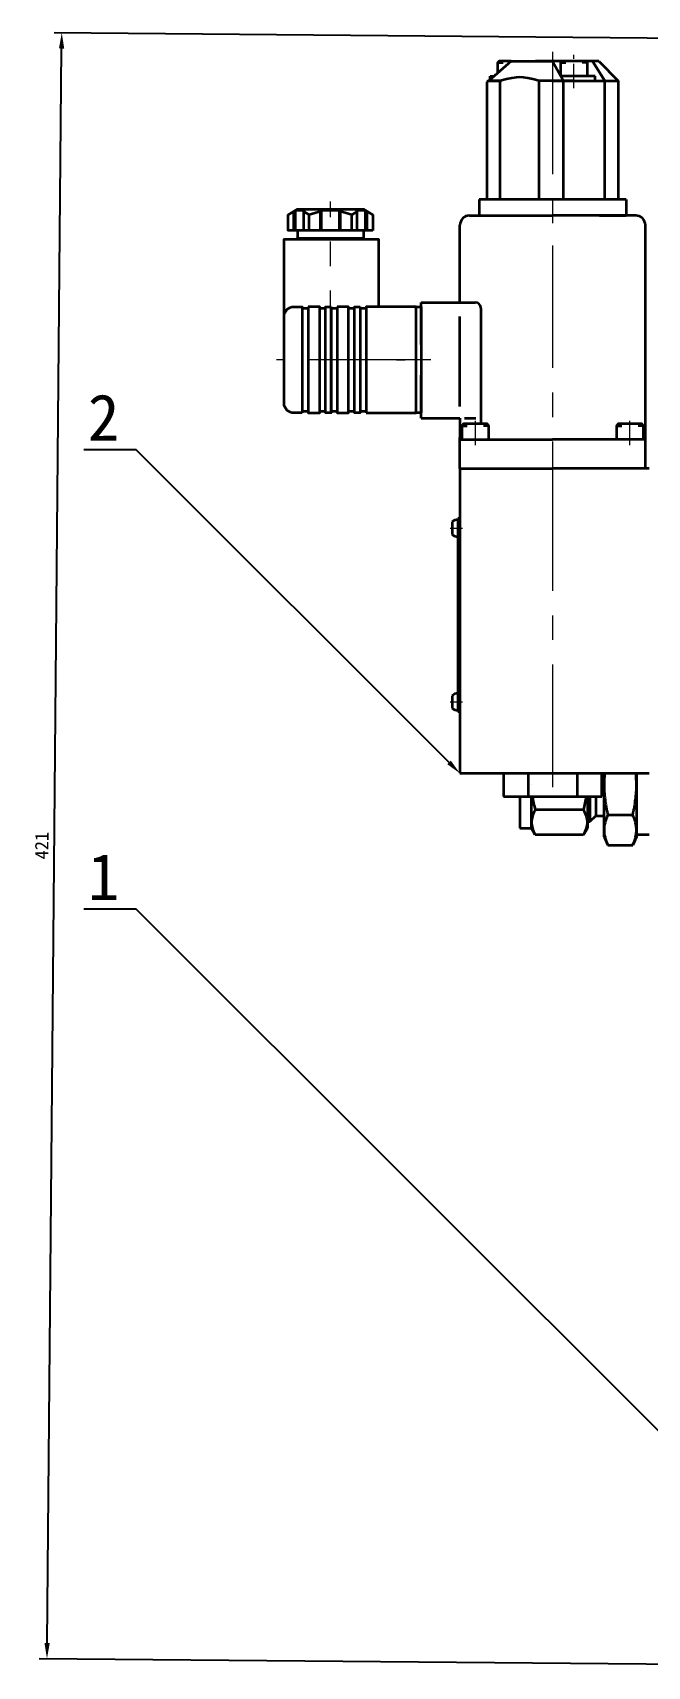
# Model space of a CAD drawing. Header units: millimetres. Extents: x 747 to 1827, y 470 to 2062.
# Drawn here: x 747.5 to 906.6, y 1343.7 to 1766.9 of the extents above; entities that cross this region are included whole.
import ezdxf
from ezdxf import colors
from ezdxf.entities.mleader import LeaderData, LeaderLine
from ezdxf.math import Vec2, Vec3

# ---------------------------------------------------------------- set-up
doc = ezdxf.new("R2010")
doc.units = ezdxf.units.MM
doc.header["$PDSIZE"] = -1
doc.linetypes.add('CENTER', pattern=[10.16, 6.35, -1.27, 1.27, -1.27])
doc.layers.get('0').update_dxf_attribs({"lineweight": 35})
doc.layers.get('Defpoints').update_dxf_attribs({"lineweight": 35})
doc.layers.add('CENTER', color=1, linetype='CENTER', lineweight=18)
doc.layers.add('标注层', color=4, linetype='Continuous', lineweight=18)
doc.dimstyles.new('ISO-25', dxfattribs={"dimtxt": 2.5, "dimasz": 2.5, "dimexe": 1.25, "dimexo": 0.625, "dimtad": 1, "dimtxsty": 'Standard', "dimcen": 2.5, "dimadec": 0, "dimazin": 0, "dimtfac": 1, "dimtmove": 0, "dimatfit": 3, "dimfxl": 1, "dimarcsym": 0})

# ---------------------------------------------------------------- blocks, each defined once
blk = doc.blocks.new('*D134')
at = {"layer": 'Defpoints', "color": 0, "lineweight": 35, "transparency": 16777216}
for p in [(755, 1766.88), (970.97, 1764.92), (967.14, 1343.7)]:
    blk.add_point(p, dxfattribs=at)
at = {"layer": '标注层', "color": 0, "lineweight": -2, "transparency": 16777216}
for p, q in [((970.97, 1764.92), (753, 1766.89)), ((751.21, 1349.74), (754.96, 1762.8)), ((967.14, 1343.7), (749.18, 1345.68))]:
    blk.add_line(p, q, dxfattribs=at)
at = {"layer": '标注层', "color": 0, "lineweight": 35, "transparency": 16777216}
for points in [[(754.28, 1762.8), (755.64, 1762.79), (755, 1766.88)], [(750.53, 1349.74), (751.89, 1349.73), (751.18, 1345.66)]]:
    blk.add_solid(points, dxfattribs=at)
at = {"layer": '标注层', "color": 0, "lineweight": 18, "transparency": 16777216, "insert": (749.81, 1556.3), "char_height": 3.5, "attachment_point": 5, "rotation": 89.4798}
blk.add_mtext('421', dxfattribs=at)

msp = doc.modelspace()

# ---------------------------------------------------------------- linework, layer by layer
for p, q in [((871.366, 1759.534), (865.566, 1754.434)), ((867.866, 1759.179), (869.266, 1759.179)), ((871.366, 1759.534), (882.066, 1759.534)), ((887.93, 1759.534), (877.666, 1759.534)), ((882.066, 1759.534), (884.833, 1754.434)), ((884.077, 1759.179), (885.477, 1759.179)), ((893.984, 1759.534), (887.93, 1759.534)), ((891.077, 1759.179), (889.677, 1759.179)), ((892.354, 1759.534), (895.586, 1754.434)), ((893.984, 1759.534), (899.066, 1754.434)), ((865.066, 1753.934), (865.066, 1723.675)), ((868.44, 1754.434), (865.566, 1754.434)), ((865.616, 1754.434), (868.866, 1754.434)), ((865.866, 1755.634), (866.93, 1755.634)), ((865.866, 1754.698), (865.866, 1755.634)), ((868.44, 1723.675), (868.44, 1754.434)), ((878.616, 1723.675), (878.616, 1754.434)), ((882.066, 1754.434), (878.616, 1754.434)), ((887.577, 1754.434), (881.827, 1754.434)), ((881.877, 1754.434), (885.077, 1754.434)), ((882.066, 1754.434), (899.066, 1754.434)), ((885.077, 1754.434), (882.077, 1754.434)), ((893.077, 1755.634), (884.182, 1755.634)), ((884.833, 1723.675), (884.833, 1754.434)), ((887.577, 1754.434), (893.377, 1754.434)), ((893.077, 1754.434), (893.077, 1755.634)), ((895.586, 1723.675), (895.586, 1754.434)), ((899.066, 1754.434), (899.066, 1723.675)), ((882.066, 1723.675), (863.066, 1723.675)), ((863.066, 1723.675), (863.066, 1719.534)), ((901.066, 1723.675), (882.066, 1723.675)), ((901.066, 1723.675), (901.066, 1719.534)), ((815.04, 1715.634), (815.04, 1720.542)), ((815.505, 1715.634), (815.505, 1720.81)), ((817.638, 1715.634), (817.638, 1720.542)), ((819.081, 1715.634), (819.081, 1719.708)), ((821.968, 1715.634), (821.968, 1720.542)), ((822.201, 1715.634), (822.201, 1720.81)), ((826.932, 1715.634), (826.932, 1720.81)), ((827.164, 1715.634), (827.164, 1720.542)), ((830.051, 1715.634), (830.051, 1719.708)), ((831.494, 1715.634), (831.494, 1720.542)), ((833.628, 1715.634), (833.628, 1720.81)), ((834.093, 1715.634), (834.093, 1720.542)), ((860.566, 1719.534), (882.066, 1719.534)), ((860.566, 1719.534), (882.066, 1719.534)), ((903.566, 1719.534), (882.066, 1719.534)), ((894.166, 1719.534), (901.066, 1719.534)), ((895.066, 1719.534), (901.066, 1719.534)), ((816.066, 1715.634), (816.066, 1713.634)), ((833.066, 1715.634), (833.066, 1713.634)), ((858.066, 1697.034), (858.066, 1717.034)), ((906.066, 1661.534), (906.066, 1717.034)), ((815.166, 1713.384), (833.966, 1713.384)), ((848.066, 1697.034), (861.992, 1697.034)), ((848.066, 1686.134), (848.066, 1697.034)), ((817.266, 1695.534), (818.766, 1695.534)), ((821.766, 1695.534), (823.266, 1695.534)), ((824.766, 1695.534), (826.266, 1695.534)), ((829.266, 1695.534), (830.766, 1695.534)), ((832.266, 1695.534), (833.766, 1695.534)), ((846.266, 1695.884), (848.066, 1695.884)), ((846.766, 1668.384), (846.766, 1695.884)), ((848.066, 1695.884), (848.066, 1668.384)), ((858.066, 1670.047), (858.066, 1693.347)), ((863.492, 1695.534), (863.492, 1665.534)), ((848.066, 1667.034), (848.066, 1678.134)), ((818.766, 1668.734), (817.266, 1668.734)), ((823.266, 1668.734), (821.766, 1668.734)), ((826.266, 1668.734), (824.766, 1668.734)), ((830.766, 1668.734), (829.266, 1668.734)), ((833.766, 1668.734), (832.266, 1668.734)), ((848.066, 1668.384), (846.266, 1668.384)), ((848.066, 1667.034), (858.066, 1667.034)), ((858.066, 1667.034), (858.066, 1662.034)), ((858.566, 1665.079), (859.966, 1665.079)), ((859.262, 1667.034), (862.161, 1667.034)), ((865.566, 1665.079), (864.166, 1665.079)), ((898.566, 1665.079), (899.966, 1665.079)), ((905.566, 1665.079), (904.166, 1665.079)), ((858.066, 1661.534), (858.066, 1662.034)), ((858.066, 1661.534), (882.066, 1661.534)), ((858.066, 1654.034), (858.066, 1661.534)), ((906.066, 1661.534), (882.066, 1661.534)), ((906.066, 1654.034), (906.066, 1661.534)), ((858.066, 1654.034), (858.066, 1575.034)), ((858.066, 1654.034), (882.066, 1654.034)), ((906.066, 1654.034), (882.066, 1654.034)), ((907.066, 1654.034), (906.066, 1654.034)), ((856.066, 1640.144), (856.066, 1636.925)), ((857.566, 1641.034), (857.566, 1591.034)), ((858.066, 1641.034), (857.566, 1641.034)), ((856.066, 1595.144), (856.066, 1591.925)), ((857.566, 1591.034), (858.066, 1591.034))]:
    msp.add_line(p, q)
at = {"lineweight": 35}
for p, q in [((858.066, 1575.034), (907.066, 1575.034)), ((869.364, 1575.034), (869.364, 1569.034)), ((875.715, 1575.034), (875.715, 1569.034)), ((888.417, 1575.034), (888.417, 1569.034)), ((894.767, 1569.034), (894.767, 1575.034)), ((869.364, 1569.034), (894.767, 1569.034))]:
    msp.add_line(p, q, dxfattribs=at)
at = {"color": 7, "linetype": 'Continuous', "lineweight": 35}
for p, q in [((895.382, 1572.034), (895.382, 1575.034)), ((903.764, 1575.034), (903.764, 1572.034)), ((895.382, 1560.348), (895.382, 1572.034)), ((903.764, 1572.034), (903.764, 1560.348)), ((873.538, 1569.034), (873.538, 1560.858)), ((876.586, 1562.356), (876.586, 1569.034)), ((891.064, 1569.034), (891.064, 1562.356)), ((891.71, 1569.034), (891.71, 1562.509)), ((893.223, 1569.034), (893.223, 1564.022)), ((876.586, 1560.858), (876.586, 1562.356)), ((890.066, 1565.582), (877.584, 1565.582)), ((891.064, 1562.509), (891.71, 1562.509)), ((891.064, 1562.356), (891.064, 1560.858)), ((891.71, 1562.509), (893.223, 1564.022)), ((893.223, 1564.022), (895.382, 1564.022)), ((896.355, 1564.244), (902.79, 1564.244)), ((873.538, 1560.858), (876.586, 1560.858)), ((877.584, 1559.129), (876.586, 1560.858)), ((890.066, 1559.129), (877.584, 1559.129)), ((891.064, 1560.858), (890.066, 1559.129)), ((895.382, 1558.541), (895.382, 1560.348)), ((895.382, 1558.541), (896.355, 1556.453)), ((903.764, 1558.541), (902.79, 1556.453)), ((903.764, 1560.348), (903.764, 1558.541)), ((907.066, 1559.08), (903.764, 1559.08)), ((896.355, 1556.453), (902.79, 1556.453))]:
    msp.add_line(p, q, dxfattribs=at)
for points in [[(867.866, 1756.457), (867.866, 1759.179), (868.321, 1759.634), (871.366, 1759.634)], [(884.432, 1759.534), (884.077, 1759.179), (884.077, 1755.828)], [(891.077, 1755.634), (891.077, 1759.179), (890.722, 1759.534)], [(878.616, 1754.434), (876.954, 1754.826), (875.643, 1755.106), (874.561, 1755.274), (873.592, 1755.33), (872.614, 1755.274), (871.509, 1755.106), (870.157, 1754.826), (868.44, 1754.434)], [(833.628, 1720.81), (831.262, 1720.81), (831.494, 1720.542), (830.051, 1719.708), (827.164, 1720.542), (826.932, 1720.81), (822.201, 1720.81), (821.968, 1720.542), (819.081, 1719.708), (817.638, 1720.542), (817.87, 1720.81), (815.505, 1720.81)], [(812.566, 1693.384), (812.566, 1713.384), (836.952, 1713.384), (836.952, 1695.884)], [(815.816, 1713.384), (816.066, 1713.634), (833.066, 1713.634), (833.316, 1713.384)], [(865.566, 1661.534), (865.566, 1665.079), (865.111, 1665.534), (859.021, 1665.534), (858.566, 1665.079), (858.566, 1661.534)], [(905.566, 1661.534), (905.566, 1665.079), (905.111, 1665.534), (899.021, 1665.534), (898.566, 1665.079), (898.566, 1661.534)]]:
    msp.add_lwpolyline(points)
for points in [[(835.536, 1715.634), (813.597, 1715.634), (813.597, 1719.708), (816.066, 1721.134), (833.066, 1721.134), (835.536, 1719.708)], [(818.766, 1695.884), (818.766, 1668.384), (821.766, 1668.384), (821.766, 1695.884)], [(824.766, 1695.884), (824.766, 1668.384), (823.266, 1668.384), (823.266, 1695.884)], [(826.266, 1695.884), (826.266, 1668.384), (829.266, 1668.384), (829.266, 1695.884)], [(832.266, 1695.884), (832.266, 1668.384), (830.766, 1668.384), (830.766, 1695.884)], [(833.766, 1668.384), (846.766, 1668.384), (846.766, 1695.884), (833.766, 1695.884)]]:
    msp.add_lwpolyline(points, close=True)
msp.add_lwpolyline([(817.266, 1668.384), (815.066, 1668.384, -0.4142136), (812.566, 1670.884), (812.566, 1693.384, -0.4142136), (815.066, 1695.884), (817.266, 1695.884), (817.266, 1668.384)], format="xyb")
for centre, radius, start, end in [((865.566, 1753.934), 0.5, 90, 180), ((860.566, 1717.034), 2.5, 90, 180), ((903.566, 1717.034), 2.5, 0, 90), ((861.992, 1695.534), 1.5, 0, 90), ((857.566, 1638.534), 2.2, 90, 132.98589), ((857.566, 1638.534), 2.2, 227.01411, 270), ((857.566, 1593.534), 2.2, 90, 132.98589), ((857.566, 1593.534), 2.2, 227.01411, 270)]:
    msp.add_arc(centre, radius, start, end)
for points in [[(895.535, 1575.034), (895.433, 1574.025), (895.382, 1573.037), (895.382, 1572.034)], [(903.764, 1572.034), (903.764, 1573.037), (903.713, 1574.025), (903.61, 1575.034)], [(876.586, 1572.034), (876.586, 1572.034), (876.586, 1572.034), (876.586, 1572.034)], [(876.586, 1572.034), (876.586, 1572.034), (876.586, 1572.034), (876.586, 1572.034)]]:
    msp.add_open_spline(points, degree=3, dxfattribs=at)
for points, knots in [([(895.382, 1572.034), (895.382, 1570.783), (895.461, 1569.556), (895.78, 1567.007), (896.018, 1565.688), (896.355, 1564.244)], [0, 0, 0, 0, 0.5, 0.5, 1, 1, 1, 1]), ([(902.79, 1564.244), (903.127, 1565.688), (903.366, 1567.007), (903.684, 1569.556), (903.764, 1570.783), (903.764, 1572.034)], [0, 0, 0, 0, 0.5, 0.5, 1, 1, 1, 1]), ([(876.814, 1569.034), (876.82, 1568.998), (876.825, 1568.962), (876.994, 1567.871), (877.239, 1566.778), (877.584, 1565.582)], [0.48288249, 0.48288249, 0.48288249, 0.48288249, 0.5, 0.5, 1, 1, 1, 1]), ([(890.066, 1565.582), (890.411, 1566.778), (890.656, 1567.871), (890.824, 1568.962), (890.83, 1568.998), (890.835, 1569.034)], [0, 0, 0, 0, 0.5, 0.5, 0.51711751, 0.51711751, 0.51711751, 0.51711751]), ([(877.584, 1565.582), (877.239, 1564.984), (876.994, 1564.437), (876.667, 1563.382), (876.586, 1562.874), (876.586, 1562.356)], [0, 0, 0, 0, 0.5, 0.5, 1, 1, 1, 1]), ([(876.586, 1562.356), (876.586, 1561.838), (876.667, 1561.329), (876.994, 1560.274), (877.239, 1559.728), (877.584, 1559.129)], [0, 0, 0, 0, 0.5, 0.5, 1, 1, 1, 1]), ([(891.064, 1562.356), (891.064, 1562.874), (890.982, 1563.382), (890.656, 1564.437), (890.411, 1564.984), (890.066, 1565.582)], [0, 0, 0, 0, 0.5, 0.5, 1, 1, 1, 1]), ([(890.066, 1559.129), (890.411, 1559.728), (890.656, 1560.274), (890.982, 1561.329), (891.064, 1561.838), (891.064, 1562.356)], [0, 0, 0, 0, 0.5, 0.5, 1, 1, 1, 1]), ([(896.355, 1564.244), (896.018, 1563.521), (895.78, 1562.862), (895.461, 1561.588), (895.382, 1560.974), (895.382, 1560.348)], [0, 0, 0, 0, 0.5, 0.5, 1, 1, 1, 1]), ([(903.764, 1560.348), (903.764, 1560.974), (903.684, 1561.588), (903.366, 1562.862), (903.127, 1563.521), (902.79, 1564.244)], [0, 0, 0, 0, 0.5, 0.5, 1, 1, 1, 1]), ([(895.382, 1560.348), (895.382, 1559.723), (895.461, 1559.109), (895.78, 1557.835), (896.018, 1557.175), (896.355, 1556.453)], [0, 0, 0, 0, 0.5, 0.5, 1, 1, 1, 1]), ([(902.79, 1556.453), (903.127, 1557.175), (903.366, 1557.835), (903.684, 1559.109), (903.764, 1559.723), (903.764, 1560.348)], [0, 0, 0, 0, 0.5, 0.5, 1, 1, 1, 1])]:
    msp.add_open_spline(points, degree=3, knots=knots, dxfattribs=at)
at = {"layer": 'CENTER', "ltscale": 5}
for p, q in [((882.066, 1761.97), (882.066, 1715.093)), ((824.566, 1668.32), (824.566, 1723.134)), ((882.066, 1711.784), (882.066, 1643.303)), ((841.666, 1682.134), (843.866, 1682.134)), ((882.066, 1654.034), (882.066, 1566.034))]:
    msp.add_line(p, q, dxfattribs=at)
at = {"layer": 'CENTER'}
for p, q in [((887.577, 1752.498), (887.577, 1761.134)), ((862.066, 1660.034), (862.066, 1667.034)), ((902.066, 1660.034), (902.066, 1667.034)), ((855.569, 1638.534), (858.7, 1638.534)), ((855.569, 1593.534), (858.7, 1593.534))]:
    msp.add_line(p, q, dxfattribs=at)
at = {"layer": 'CENTER', "color": 1, "ltscale": 5}
msp.add_line((850.566, 1682.134), (810.566, 1682.134), dxfattribs=at)

# ---------------------------------------------------------------- dimensions: what is measured, and where the dimension line sits
at = {"layer": '标注层', "lineweight": 18}
dim = msp.add_aligned_dim(p1=(967.141, 1343.696), p2=(970.966, 1764.916), distance=215.974, text='421', dimstyle='ISO-25', override={"dimtxt": 3.5, "dimasz": 4.08, "dimexe": 2, "dimexo": 0, "dimgap": 1.524, "dimtoh": 1, "dimzin": 0, "dimadec": 2, "dimtzin": 0}, dxfattribs=at)
dim.commit()
dim.dimension.update_dxf_attribs({"geometry": '*D134', "text_midpoint": (749.814, 1556.297)})

# ---------------------------------------------------------------- leaders
ml = msp.add_multileader_mtext('Standard', dxfattribs=at)
ml.set_content('2', color=256)
ml.set_leader_properties()
ml.build(insert=Vec2(0, 0))
ml.multileader.update_dxf_attribs({"text_left_attachment_type": 6, "text_right_attachment_type": 6, "text_top_attachment_type": 10, "text_bottom_attachment_type": 10, "dogleg_length": 0.36})
ctx = ml.context
ctx.base_point, ctx.char_height, ctx.landing_gap_size, ctx.plane_origin = Vec3(757.924, 1658.816), 12, 4, Vec3(858.066, 1575.034)
ctx.left_attachment, ctx.right_attachment, ctx.top_attachment, ctx.bottom_attachment, ctx.text_align_type = 6, 6, 10, 10, 2
notes = []
notes.append((ctx, [(0, (1, 1, 0), (774.284, 1658.816), (-1, 0), 0.36, [(0, [(858.066, 1575.034)], 0, [])])]))
ctx.mtext.insert, ctx.mtext.alignment, ctx.mtext.flow_direction = Vec3(769.924, 1673.216), 3, 5
ml = msp.add_multileader_mtext('Standard', dxfattribs=at)
ml.set_content('1', color=256)
ml.set_leader_properties()
ml.build(insert=Vec2(0, 0))
ml.multileader.update_dxf_attribs({"text_left_attachment_type": 6, "text_right_attachment_type": 6, "text_top_attachment_type": 10, "text_bottom_attachment_type": 10, "dogleg_length": 0.36})
ctx = ml.context
ctx.base_point, ctx.char_height, ctx.landing_gap_size, ctx.plane_origin = Vec3(761.924, 1539.816), 12, 4, Vec3(927.066, 1387.034)
ctx.left_attachment, ctx.right_attachment, ctx.top_attachment, ctx.bottom_attachment, ctx.text_align_type = 6, 6, 10, 10, 2
notes.append((ctx, [(0, (1, 1, 0), (774.284, 1539.816), (-1, 0), 0.36, [(0, [(927.066, 1387.034)], 0, [])])]))
ctx.mtext.insert, ctx.mtext.alignment, ctx.mtext.flow_direction = Vec3(769.924, 1554.216), 3, 5
for ctx, leaders in notes:
    for number, flags, end, landing, length, lines in leaders:
        leader = LeaderData()
        leader.index, (leader.has_last_leader_line, leader.has_dogleg_vector, leader.attachment_direction) = number, flags
        leader.last_leader_point, leader.dogleg_vector, leader.dogleg_length = Vec3(end), Vec3(landing), length
        for number, points, colour, breaks in lines:
            line = LeaderLine()
            line.index, line.vertices, line.color, line.breaks = number, Vec3.list(points), colors.encode_raw_color(colour), breaks
            leader.lines.append(line)
        ctx.leaders.append(leader)

doc.saveas('drawing.dxf')
